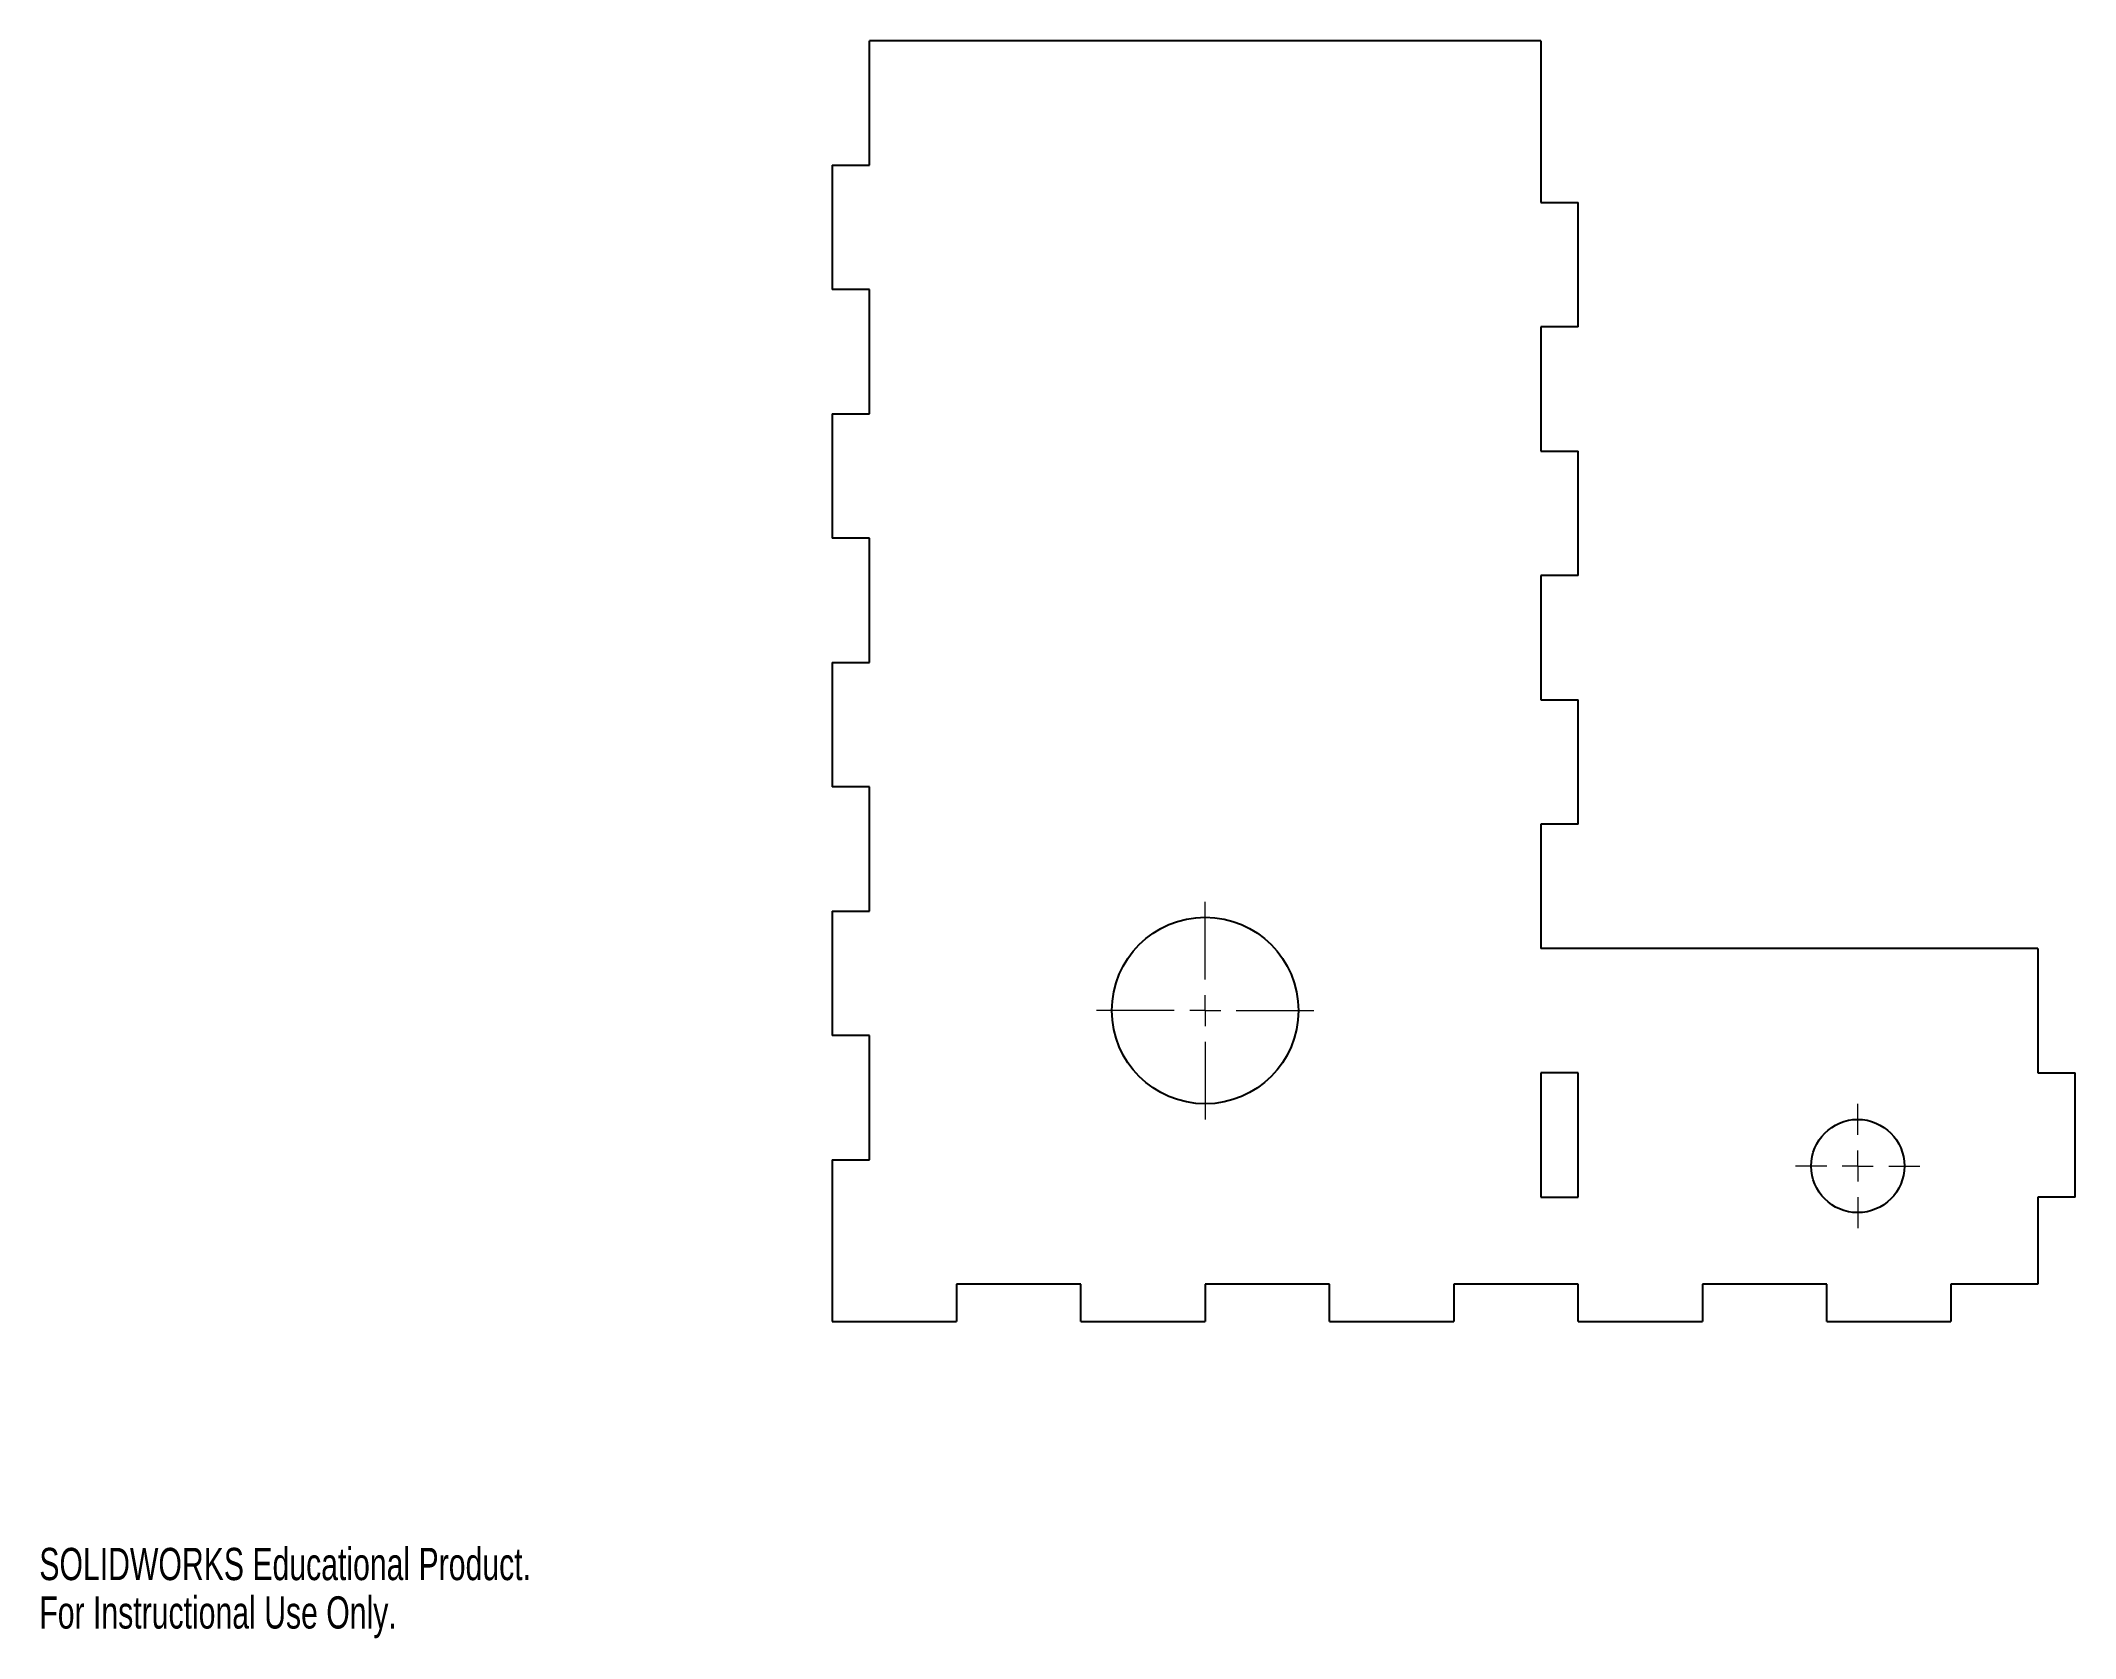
# Model space of a CAD drawing. Header units: millimetres. Extents: x 0 to 328, y 0 to 257.
import ezdxf

# ---------------------------------------------------------------- set-up
doc = ezdxf.new("R2010")
doc.units = ezdxf.units.MM
doc.styles.add('SLDTEXTSTYLE0', font='TXT', dxfattribs={"width": 0.7})

# ---------------------------------------------------------------- blocks, each defined once
blk = doc.blocks.new('SW_CENTERMARKSYMBOL_0')
at = {"color": 0, "linetype": 'Continuous', "lineweight": 18}
for p, q in [((0, 5), (0, 17.5)), ((-5, 0), (-17.5, 0)), ((0, 0), (-2.5, 0)), ((0, 0), (0, 2.5)), ((0, 0), (0, -2.5)), ((0, 0), (2.5, 0)), ((5, 0), (17.5, 0)), ((0, -5), (0, -17.5))]:
    blk.add_line(p, q, dxfattribs=at)
blk = doc.blocks.new('SW_CENTERMARKSYMBOL_1')
at = {"color": 0, "linetype": 'Continuous', "lineweight": 18}
for p, q in [((0, 5), (0, 10)), ((-5, 0), (-10, 0)), ((0, 0), (-2.5, 0)), ((0, 0), (0, 2.5)), ((0, 0), (0, -2.5)), ((0, 0), (2.5, 0)), ((5, 0), (10, 0)), ((0, -5), (0, -10))]:
    blk.add_line(p, q, dxfattribs=at)

msp = doc.modelspace()

# ---------------------------------------------------------------- linework, layer by layer
at = {"color": 7, "linetype": 'Continuous', "lineweight": 25}
for p, q in [((133.6, 236.9), (133.6, 256.9)), ((241.6, 256.9), (133.6, 256.9)), ((241.6, 256.9), (241.6, 230.9)), ((127.6, 236.9), (133.6, 236.9)), ((127.6, 236.9), (127.6, 216.9)), ((241.6, 230.9), (247.6, 230.9)), ((247.6, 210.9), (247.6, 230.9)), ((133.6, 216.9), (127.6, 216.9)), ((133.6, 196.9), (133.6, 216.9)), ((247.6, 210.9), (241.6, 210.9)), ((241.6, 210.9), (241.6, 190.9)), ((127.6, 196.9), (133.6, 196.9)), ((127.6, 196.9), (127.6, 176.9)), ((241.6, 190.9), (247.6, 190.9)), ((247.6, 170.9), (247.6, 190.9)), ((133.6, 176.9), (127.6, 176.9)), ((133.6, 156.9), (133.6, 176.9)), ((247.6, 170.9), (241.6, 170.9)), ((241.6, 170.9), (241.6, 150.9)), ((127.6, 156.9), (133.6, 156.9)), ((127.6, 156.9), (127.6, 136.9)), ((241.6, 150.9), (247.6, 150.9)), ((247.6, 130.9), (247.6, 150.9)), ((133.6, 136.9), (127.6, 136.9)), ((133.6, 116.9), (133.6, 136.9)), ((247.6, 130.9), (241.6, 130.9)), ((241.6, 130.9), (241.6, 110.9)), ((127.6, 116.9), (133.6, 116.9)), ((127.6, 116.9), (127.6, 96.9)), ((321.6, 110.9), (241.6, 110.9)), ((321.6, 110.9), (321.6, 90.9)), ((133.6, 96.9), (127.6, 96.9)), ((133.6, 76.9), (133.6, 96.9)), ((241.6, 90.9), (241.6, 70.9)), ((247.6, 90.9), (241.6, 90.9)), ((247.6, 70.9), (247.6, 90.9)), ((321.6, 90.9), (327.6, 90.9)), ((327.6, 70.9), (327.6, 90.9)), ((127.6, 76.9), (127.6, 50.9)), ((127.6, 76.9), (133.6, 76.9)), ((241.6, 70.9), (247.6, 70.9)), ((327.6, 70.9), (321.6, 70.9)), ((321.6, 70.9), (321.6, 56.9)), ((167.6, 56.9), (147.6, 56.9)), ((147.6, 56.9), (147.6, 50.9)), ((167.6, 50.9), (167.6, 56.9)), ((207.6, 56.9), (187.6, 56.9)), ((187.6, 56.9), (187.6, 50.9)), ((207.6, 50.9), (207.6, 56.9)), ((247.6, 56.9), (227.6, 56.9)), ((227.6, 56.9), (227.6, 50.9)), ((247.6, 50.9), (247.6, 56.9)), ((287.6, 56.9), (267.6, 56.9)), ((267.6, 56.9), (267.6, 50.9)), ((287.6, 50.9), (287.6, 56.9)), ((321.6, 56.9), (307.6, 56.9)), ((307.6, 56.9), (307.6, 50.9)), ((127.6, 50.9), (147.6, 50.9)), ((167.6, 50.9), (187.6, 50.9)), ((207.6, 50.9), (227.6, 50.9)), ((247.6, 50.9), (267.6, 50.9)), ((287.6, 50.9), (307.6, 50.9))]:
    msp.add_line(p, q, dxfattribs=at)
for centre, radius in [((187.6, 100.9), 15), ((292.6, 75.9), 7.5)]:
    msp.add_circle(centre, radius, dxfattribs=at)

# ---------------------------------------------------------------- block references
at = {"color": 7, "linetype": 'Continuous', "lineweight": 18}
for name, p in [('SW_CENTERMARKSYMBOL_0', (187.6, 100.9)), ('SW_CENTERMARKSYMBOL_1', (292.6, 75.9))]:
    msp.add_blockref(name, p, dxfattribs=at)

# ---------------------------------------------------------------- texts
at = {"color": 7, "linetype": 'Continuous', "char_height": 5.19, "attachment_point": 1, "style": 'SLDTEXTSTYLE0'}
for s, insert in [('SOLIDWORKS Educational Product.', (0, 14.48)), ('For Instructional Use Only.', (0, 6.69))]:
    msp.add_mtext(s, dxfattribs=dict(at, insert=insert))

doc.saveas('drawing.dxf')
